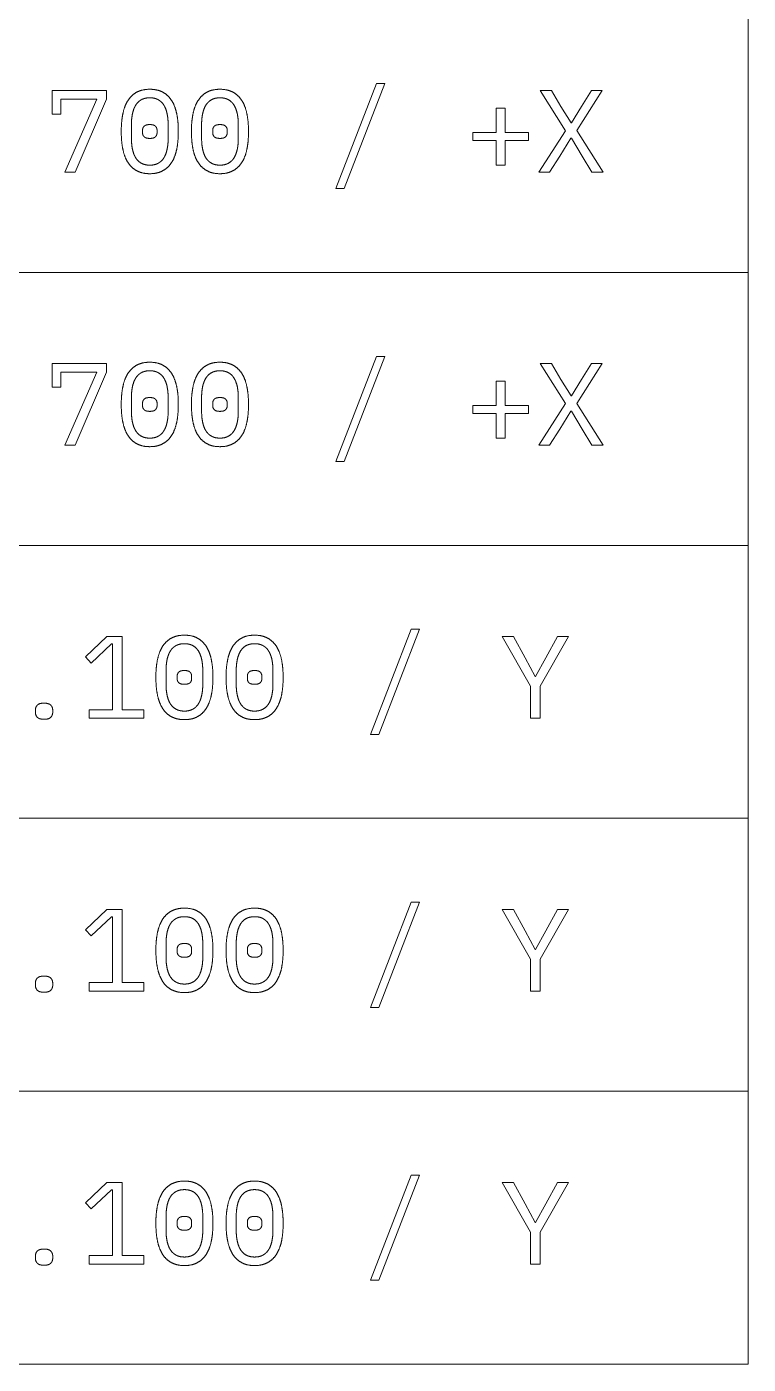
# Model space of a CAD drawing. Header units: millimetres. Extents: x 25 to 584, y 11 to 410.
# Drawn here: x 565.49 to 584, y 340 to 374.3 of the extents above; entities that cross this region are included whole.
import ezdxf

# ---------------------------------------------------------------- set-up
doc = ezdxf.new("R2010")
doc.units = ezdxf.units.MM
doc.layers.add('dims', color=7, linetype='Continuous', lineweight=5)

msp = doc.modelspace()

# ---------------------------------------------------------------- linework, layer by layer
at = {"layer": 'dims'}
for p, q in [((584, 340), (584, 410)), ((574.464, 372.847), (573.42, 370.153)), ((573.636, 370.153), (574.68, 372.847)), ((574.68, 372.847), (574.464, 372.847)), ((566.145, 372.661), (566.145, 372.055)), ((567.543, 372.661), (566.145, 372.661)), ((567.543, 372.439), (567.543, 372.661)), ((578.667, 372.661), (579.312, 371.635)), ((578.952, 372.661), (578.667, 372.661)), ((579.195, 372.256), (578.952, 372.661)), ((579.606, 371.638), (580.254, 372.661)), ((579.978, 372.661), (579.726, 372.256)), ((580.254, 372.661), (579.978, 372.661)), ((566.37, 372.445), (567.288, 372.445)), ((566.37, 372.055), (566.37, 372.445)), ((567.288, 372.445), (566.469, 370.567)), ((566.739, 370.567), (567.543, 372.439)), ((577.536, 372.211), (577.536, 371.584)), ((577.764, 372.211), (577.536, 372.211)), ((577.764, 371.584), (577.764, 372.211)), ((579.456, 371.833), (579.195, 372.256)), ((579.726, 372.256), (579.468, 371.833)), ((566.145, 372.055), (566.37, 372.055)), ((579.468, 371.833), (579.456, 371.833)), ((568.179, 371.443), (568.179, 371.785)), ((568.464, 371.647), (568.464, 371.581)), ((568.836, 371.581), (568.836, 371.647)), ((569.121, 371.785), (569.121, 371.443)), ((569.979, 371.443), (569.979, 371.785)), ((570.264, 371.647), (570.264, 371.581)), ((570.636, 371.581), (570.636, 371.647)), ((570.921, 371.785), (570.921, 371.443)), ((576.936, 371.584), (576.936, 371.38)), ((577.536, 371.584), (576.936, 371.584)), ((578.364, 371.584), (577.764, 371.584)), ((578.364, 371.38), (578.364, 371.584)), ((579.312, 371.635), (578.628, 370.567)), ((580.275, 370.567), (579.606, 371.638)), ((576.936, 371.38), (577.536, 371.38)), ((577.536, 371.38), (577.536, 370.753)), ((577.764, 371.38), (578.364, 371.38)), ((577.764, 370.753), (577.764, 371.38)), ((579.168, 370.984), (579.453, 371.44)), ((579.453, 371.44), (579.465, 371.44)), ((579.465, 371.44), (579.741, 370.984)), ((578.904, 370.567), (579.168, 370.984)), ((579.741, 370.984), (579.99, 370.567)), ((566.469, 370.567), (566.739, 370.567)), ((577.536, 370.753), (577.764, 370.753)), ((578.628, 370.567), (578.904, 370.567)), ((579.99, 370.567), (580.275, 370.567)), ((573.42, 370.153), (573.636, 370.153)), ((447.088, 368), (584, 368)), ((566.145, 365.661), (566.145, 365.055)), ((567.543, 365.661), (566.145, 365.661)), ((567.543, 365.439), (567.543, 365.661)), ((574.464, 365.847), (573.42, 363.153)), ((573.636, 363.153), (574.68, 365.847)), ((574.68, 365.847), (574.464, 365.847)), ((578.667, 365.661), (579.312, 364.635)), ((578.952, 365.661), (578.667, 365.661)), ((579.195, 365.256), (578.952, 365.661)), ((579.606, 364.638), (580.254, 365.661)), ((579.978, 365.661), (579.726, 365.256)), ((580.254, 365.661), (579.978, 365.661)), ((566.37, 365.445), (567.288, 365.445)), ((566.37, 365.055), (566.37, 365.445)), ((567.288, 365.445), (566.469, 363.567)), ((566.739, 363.567), (567.543, 365.439)), ((566.145, 365.055), (566.37, 365.055)), ((577.536, 365.211), (577.536, 364.584)), ((577.764, 365.211), (577.536, 365.211)), ((577.764, 364.584), (577.764, 365.211)), ((579.456, 364.833), (579.195, 365.256)), ((579.726, 365.256), (579.468, 364.833)), ((568.179, 364.443), (568.179, 364.785)), ((568.464, 364.647), (568.464, 364.581)), ((568.836, 364.581), (568.836, 364.647)), ((569.121, 364.785), (569.121, 364.443)), ((569.979, 364.443), (569.979, 364.785)), ((570.264, 364.647), (570.264, 364.581)), ((570.636, 364.581), (570.636, 364.647)), ((570.921, 364.785), (570.921, 364.443)), ((579.312, 364.635), (578.628, 363.567)), ((579.468, 364.833), (579.456, 364.833)), ((580.275, 363.567), (579.606, 364.638)), ((576.936, 364.584), (576.936, 364.38)), ((577.536, 364.584), (576.936, 364.584)), ((576.936, 364.38), (577.536, 364.38)), ((577.536, 364.38), (577.536, 363.753)), ((578.364, 364.584), (577.764, 364.584)), ((577.764, 364.38), (578.364, 364.38)), ((577.764, 363.753), (577.764, 364.38)), ((578.364, 364.38), (578.364, 364.584)), ((579.168, 363.984), (579.453, 364.44)), ((579.453, 364.44), (579.465, 364.44)), ((579.465, 364.44), (579.741, 363.984)), ((578.904, 363.567), (579.168, 363.984)), ((579.741, 363.984), (579.99, 363.567)), ((577.536, 363.753), (577.764, 363.753)), ((566.469, 363.567), (566.739, 363.567)), ((578.628, 363.567), (578.904, 363.567)), ((579.99, 363.567), (580.275, 363.567)), ((573.42, 363.153), (573.636, 363.153)), ((447.088, 361), (584, 361)), ((575.352, 358.847), (574.308, 356.153)), ((574.524, 356.153), (575.568, 358.847)), ((575.568, 358.847), (575.352, 358.847)), ((567.552, 358.661), (566.997, 358.142)), ((567.144, 357.983), (567.672, 358.475)), ((567.945, 358.661), (567.552, 358.661)), ((567.672, 358.475), (567.693, 358.475)), ((567.693, 358.475), (567.693, 356.786)), ((567.945, 356.786), (567.945, 358.661)), ((577.689, 358.661), (578.412, 357.389)), ((577.977, 358.661), (577.689, 358.661)), ((578.277, 358.115), (577.977, 358.661)), ((578.664, 357.389), (579.387, 358.661)), ((579.105, 358.661), (578.805, 358.115)), ((579.387, 358.661), (579.105, 358.661)), ((566.997, 358.142), (567.144, 357.983)), ((578.532, 357.638), (578.277, 358.115)), ((578.805, 358.115), (578.544, 357.638)), ((569.067, 357.443), (569.067, 357.785)), ((570.009, 357.785), (570.009, 357.443)), ((570.867, 357.443), (570.867, 357.785)), ((571.809, 357.785), (571.809, 357.443)), ((569.352, 357.647), (569.352, 357.581)), ((569.724, 357.581), (569.724, 357.647)), ((571.152, 357.647), (571.152, 357.581)), ((571.524, 357.581), (571.524, 357.647)), ((578.544, 357.638), (578.532, 357.638)), ((578.412, 357.389), (578.412, 356.567)), ((578.664, 356.567), (578.664, 357.389)), ((565.716, 356.774), (565.716, 356.72)), ((566.16, 356.72), (566.16, 356.774)), ((567.093, 356.786), (567.093, 356.567)), ((567.693, 356.786), (567.093, 356.786)), ((568.497, 356.786), (567.945, 356.786)), ((568.497, 356.567), (568.497, 356.786)), ((567.093, 356.567), (568.497, 356.567)), ((578.412, 356.567), (578.664, 356.567)), ((574.308, 356.153), (574.524, 356.153)), ((447.088, 354), (584, 354)), ((567.552, 351.661), (566.997, 351.142)), ((567.945, 351.661), (567.552, 351.661)), ((567.945, 349.786), (567.945, 351.661)), ((575.352, 351.847), (574.308, 349.153)), ((574.524, 349.153), (575.568, 351.847)), ((575.568, 351.847), (575.352, 351.847)), ((577.689, 351.661), (578.412, 350.389)), ((577.977, 351.661), (577.689, 351.661)), ((578.277, 351.115), (577.977, 351.661)), ((578.664, 350.389), (579.387, 351.661)), ((579.105, 351.661), (578.805, 351.115)), ((579.387, 351.661), (579.105, 351.661)), ((567.144, 350.983), (567.672, 351.475)), ((567.672, 351.475), (567.693, 351.475)), ((567.693, 351.475), (567.693, 349.786)), ((566.997, 351.142), (567.144, 350.983)), ((578.532, 350.638), (578.277, 351.115)), ((578.805, 351.115), (578.544, 350.638)), ((569.067, 350.443), (569.067, 350.785)), ((569.352, 350.647), (569.352, 350.581)), ((569.724, 350.581), (569.724, 350.647)), ((570.009, 350.785), (570.009, 350.443)), ((570.867, 350.443), (570.867, 350.785)), ((571.152, 350.647), (571.152, 350.581)), ((571.524, 350.581), (571.524, 350.647)), ((571.809, 350.785), (571.809, 350.443)), ((578.544, 350.638), (578.532, 350.638)), ((578.412, 350.389), (578.412, 349.567)), ((578.664, 349.567), (578.664, 350.389)), ((565.716, 349.774), (565.716, 349.72)), ((566.16, 349.72), (566.16, 349.774)), ((567.093, 349.786), (567.093, 349.567)), ((567.693, 349.786), (567.093, 349.786)), ((567.093, 349.567), (568.497, 349.567)), ((568.497, 349.786), (567.945, 349.786)), ((568.497, 349.567), (568.497, 349.786)), ((578.412, 349.567), (578.664, 349.567)), ((574.308, 349.153), (574.524, 349.153)), ((447.088, 347), (584, 347)), ((575.352, 344.847), (574.308, 342.153)), ((574.524, 342.153), (575.568, 344.847)), ((575.568, 344.847), (575.352, 344.847)), ((567.552, 344.661), (566.997, 344.142)), ((567.144, 343.983), (567.672, 344.475)), ((567.945, 344.661), (567.552, 344.661)), ((567.672, 344.475), (567.693, 344.475)), ((567.693, 344.475), (567.693, 342.786)), ((567.945, 342.786), (567.945, 344.661)), ((577.689, 344.661), (578.412, 343.389)), ((577.977, 344.661), (577.689, 344.661)), ((578.277, 344.115), (577.977, 344.661)), ((578.664, 343.389), (579.387, 344.661)), ((579.105, 344.661), (578.805, 344.115)), ((579.387, 344.661), (579.105, 344.661)), ((566.997, 344.142), (567.144, 343.983)), ((578.532, 343.638), (578.277, 344.115)), ((578.805, 344.115), (578.544, 343.638)), ((569.067, 343.443), (569.067, 343.785)), ((570.009, 343.785), (570.009, 343.443)), ((570.867, 343.443), (570.867, 343.785)), ((571.809, 343.785), (571.809, 343.443)), ((569.352, 343.647), (569.352, 343.581)), ((569.724, 343.581), (569.724, 343.647)), ((571.152, 343.647), (571.152, 343.581)), ((571.524, 343.581), (571.524, 343.647)), ((578.412, 343.389), (578.412, 342.567)), ((578.544, 343.638), (578.532, 343.638)), ((578.664, 342.567), (578.664, 343.389)), ((565.716, 342.774), (565.716, 342.72)), ((566.16, 342.72), (566.16, 342.774)), ((567.093, 342.786), (567.093, 342.567)), ((567.693, 342.786), (567.093, 342.786)), ((568.497, 342.786), (567.945, 342.786)), ((568.497, 342.567), (568.497, 342.786)), ((567.093, 342.567), (568.497, 342.567)), ((578.412, 342.567), (578.664, 342.567)), ((574.308, 342.153), (574.524, 342.153)), ((447.088, 340), (584, 340))]:
    msp.add_line(p, q, dxfattribs=at)
for points in [[(568.092, 372.412), (568.182, 372.55), (568.32, 372.624)], [(568.32, 372.624), (568.458, 372.697), (568.65, 372.697)], [(568.65, 372.697), (568.842, 372.697), (568.98, 372.624)], [(568.98, 372.624), (569.118, 372.55), (569.208, 372.412)], [(569.892, 372.412), (569.982, 372.55), (570.12, 372.624)], [(570.12, 372.624), (570.258, 372.697), (570.45, 372.697)], [(570.45, 372.697), (570.642, 372.697), (570.78, 372.624)], [(570.78, 372.624), (570.918, 372.55), (571.008, 372.412)], [(567.96, 372.072), (568.002, 372.274), (568.092, 372.412)], [(568.289, 372.289), (568.233, 372.199), (568.206, 372.07)], [(568.434, 372.429), (568.344, 372.379), (568.289, 372.289)], [(568.65, 372.478), (568.524, 372.478), (568.434, 372.429)], [(568.866, 372.429), (568.776, 372.478), (568.65, 372.478)], [(569.011, 372.289), (568.956, 372.379), (568.866, 372.429)], [(569.094, 372.07), (569.067, 372.199), (569.011, 372.289)], [(569.208, 372.412), (569.298, 372.274), (569.34, 372.072)], [(569.76, 372.072), (569.802, 372.274), (569.892, 372.412)], [(570.089, 372.289), (570.033, 372.199), (570.006, 372.07)], [(570.234, 372.429), (570.144, 372.379), (570.089, 372.289)], [(570.45, 372.478), (570.324, 372.478), (570.234, 372.429)], [(570.666, 372.429), (570.576, 372.478), (570.45, 372.478)], [(570.811, 372.289), (570.756, 372.379), (570.666, 372.429)], [(570.894, 372.07), (570.867, 372.199), (570.811, 372.289)], [(571.008, 372.412), (571.098, 372.274), (571.14, 372.072)], [(567.918, 371.614), (567.918, 371.869), (567.96, 372.072)], [(568.206, 372.07), (568.179, 371.941), (568.179, 371.785)], [(569.121, 371.785), (569.121, 371.941), (569.094, 372.07)], [(569.34, 372.072), (569.382, 371.869), (569.382, 371.614)], [(569.718, 371.614), (569.718, 371.869), (569.76, 372.072)], [(570.006, 372.07), (569.979, 371.941), (569.979, 371.785)], [(570.921, 371.785), (570.921, 371.941), (570.894, 372.07)], [(571.14, 372.072), (571.182, 371.869), (571.182, 371.614)], [(567.96, 371.155), (567.918, 371.356), (567.918, 371.614)], [(568.464, 371.647), (568.464, 371.707), (568.505, 371.749)], [(568.505, 371.479), (568.464, 371.521), (568.464, 371.581)], [(568.505, 371.749), (568.545, 371.791), (568.65, 371.791)], [(568.65, 371.437), (568.545, 371.437), (568.505, 371.479)], [(568.65, 371.791), (568.755, 371.791), (568.795, 371.749)], [(568.795, 371.479), (568.755, 371.437), (568.65, 371.437)], [(568.795, 371.749), (568.836, 371.707), (568.836, 371.647)], [(568.836, 371.581), (568.836, 371.521), (568.795, 371.479)], [(569.382, 371.614), (569.382, 371.356), (569.34, 371.155)], [(569.76, 371.155), (569.718, 371.356), (569.718, 371.614)], [(570.264, 371.647), (570.264, 371.707), (570.305, 371.749)], [(570.305, 371.479), (570.264, 371.521), (570.264, 371.581)], [(570.305, 371.749), (570.345, 371.791), (570.45, 371.791)], [(570.45, 371.437), (570.345, 371.437), (570.305, 371.479)], [(570.45, 371.791), (570.555, 371.791), (570.595, 371.749)], [(570.595, 371.479), (570.555, 371.437), (570.45, 371.437)], [(570.595, 371.749), (570.636, 371.707), (570.636, 371.647)], [(570.636, 371.581), (570.636, 371.521), (570.595, 371.479)], [(571.182, 371.614), (571.182, 371.356), (571.14, 371.155)], [(568.092, 370.816), (568.002, 370.954), (567.96, 371.155)], [(568.179, 371.443), (568.179, 371.284), (568.206, 371.157)], [(568.206, 371.157), (568.233, 371.029), (568.289, 370.939)], [(569.011, 370.939), (569.067, 371.029), (569.094, 371.157)], [(569.094, 371.157), (569.121, 371.284), (569.121, 371.443)], [(569.34, 371.155), (569.298, 370.954), (569.208, 370.816)], [(569.892, 370.816), (569.802, 370.954), (569.76, 371.155)], [(569.979, 371.443), (569.979, 371.284), (570.006, 371.157)], [(570.006, 371.157), (570.033, 371.029), (570.089, 370.939)], [(570.811, 370.939), (570.867, 371.029), (570.894, 371.157)], [(570.894, 371.157), (570.921, 371.284), (570.921, 371.443)], [(571.14, 371.155), (571.098, 370.954), (571.008, 370.816)], [(568.32, 370.605), (568.182, 370.678), (568.092, 370.816)], [(568.289, 370.939), (568.344, 370.849), (568.434, 370.8)], [(568.434, 370.8), (568.524, 370.75), (568.65, 370.75)], [(568.65, 370.75), (568.776, 370.75), (568.866, 370.8)], [(568.866, 370.8), (568.956, 370.849), (569.011, 370.939)], [(569.208, 370.816), (569.118, 370.678), (568.98, 370.605)], [(570.12, 370.605), (569.982, 370.678), (569.892, 370.816)], [(570.089, 370.939), (570.144, 370.849), (570.234, 370.8)], [(570.234, 370.8), (570.324, 370.75), (570.45, 370.75)], [(570.45, 370.75), (570.576, 370.75), (570.666, 370.8)], [(570.666, 370.8), (570.756, 370.849), (570.811, 370.939)], [(571.008, 370.816), (570.918, 370.678), (570.78, 370.605)], [(568.65, 370.531), (568.458, 370.531), (568.32, 370.605)], [(568.98, 370.605), (568.842, 370.531), (568.65, 370.531)], [(570.45, 370.531), (570.258, 370.531), (570.12, 370.605)], [(570.78, 370.605), (570.642, 370.531), (570.45, 370.531)], [(568.32, 365.624), (568.458, 365.697), (568.65, 365.697)], [(568.65, 365.697), (568.842, 365.697), (568.98, 365.624)], [(570.12, 365.624), (570.258, 365.697), (570.45, 365.697)], [(570.45, 365.697), (570.642, 365.697), (570.78, 365.624)], [(567.96, 365.072), (568.002, 365.274), (568.092, 365.412)], [(568.092, 365.412), (568.182, 365.55), (568.32, 365.624)], [(568.434, 365.429), (568.344, 365.379), (568.289, 365.289)], [(568.65, 365.478), (568.524, 365.478), (568.434, 365.429)], [(568.866, 365.429), (568.776, 365.478), (568.65, 365.478)], [(569.011, 365.289), (568.956, 365.379), (568.866, 365.429)], [(568.98, 365.624), (569.118, 365.55), (569.208, 365.412)], [(569.208, 365.412), (569.298, 365.274), (569.34, 365.072)], [(569.76, 365.072), (569.802, 365.274), (569.892, 365.412)], [(569.892, 365.412), (569.982, 365.55), (570.12, 365.624)], [(570.234, 365.429), (570.144, 365.379), (570.089, 365.289)], [(570.45, 365.478), (570.324, 365.478), (570.234, 365.429)], [(570.666, 365.429), (570.576, 365.478), (570.45, 365.478)], [(570.811, 365.289), (570.756, 365.379), (570.666, 365.429)], [(570.78, 365.624), (570.918, 365.55), (571.008, 365.412)], [(571.008, 365.412), (571.098, 365.274), (571.14, 365.072)], [(567.918, 364.614), (567.918, 364.869), (567.96, 365.072)], [(568.206, 365.07), (568.179, 364.941), (568.179, 364.785)], [(568.289, 365.289), (568.233, 365.199), (568.206, 365.07)], [(569.094, 365.07), (569.067, 365.199), (569.011, 365.289)], [(569.121, 364.785), (569.121, 364.941), (569.094, 365.07)], [(569.34, 365.072), (569.382, 364.869), (569.382, 364.614)], [(569.718, 364.614), (569.718, 364.869), (569.76, 365.072)], [(570.006, 365.07), (569.979, 364.941), (569.979, 364.785)], [(570.089, 365.289), (570.033, 365.199), (570.006, 365.07)], [(570.894, 365.07), (570.867, 365.199), (570.811, 365.289)], [(570.921, 364.785), (570.921, 364.941), (570.894, 365.07)], [(571.14, 365.072), (571.182, 364.869), (571.182, 364.614)], [(567.96, 364.155), (567.918, 364.356), (567.918, 364.614)], [(568.464, 364.647), (568.464, 364.707), (568.505, 364.749)], [(568.505, 364.749), (568.545, 364.791), (568.65, 364.791)], [(568.65, 364.791), (568.755, 364.791), (568.795, 364.749)], [(568.795, 364.749), (568.836, 364.707), (568.836, 364.647)], [(569.382, 364.614), (569.382, 364.356), (569.34, 364.155)], [(569.76, 364.155), (569.718, 364.356), (569.718, 364.614)], [(570.264, 364.647), (570.264, 364.707), (570.305, 364.749)], [(570.305, 364.749), (570.345, 364.791), (570.45, 364.791)], [(570.45, 364.791), (570.555, 364.791), (570.595, 364.749)], [(570.595, 364.749), (570.636, 364.707), (570.636, 364.647)], [(571.182, 364.614), (571.182, 364.356), (571.14, 364.155)], [(568.179, 364.443), (568.179, 364.284), (568.206, 364.157)], [(568.505, 364.479), (568.464, 364.521), (568.464, 364.581)], [(568.65, 364.437), (568.545, 364.437), (568.505, 364.479)], [(568.795, 364.479), (568.755, 364.437), (568.65, 364.437)], [(568.836, 364.581), (568.836, 364.521), (568.795, 364.479)], [(569.094, 364.157), (569.121, 364.284), (569.121, 364.443)], [(569.979, 364.443), (569.979, 364.284), (570.006, 364.157)], [(570.305, 364.479), (570.264, 364.521), (570.264, 364.581)], [(570.45, 364.437), (570.345, 364.437), (570.305, 364.479)], [(570.595, 364.479), (570.555, 364.437), (570.45, 364.437)], [(570.636, 364.581), (570.636, 364.521), (570.595, 364.479)], [(570.894, 364.157), (570.921, 364.284), (570.921, 364.443)], [(568.092, 363.816), (568.002, 363.954), (567.96, 364.155)], [(568.206, 364.157), (568.233, 364.029), (568.289, 363.939)], [(568.289, 363.939), (568.344, 363.849), (568.434, 363.8)], [(568.866, 363.8), (568.956, 363.849), (569.011, 363.939)], [(569.011, 363.939), (569.067, 364.029), (569.094, 364.157)], [(569.34, 364.155), (569.298, 363.954), (569.208, 363.816)], [(569.892, 363.816), (569.802, 363.954), (569.76, 364.155)], [(570.006, 364.157), (570.033, 364.029), (570.089, 363.939)], [(570.089, 363.939), (570.144, 363.849), (570.234, 363.8)], [(570.666, 363.8), (570.756, 363.849), (570.811, 363.939)], [(570.811, 363.939), (570.867, 364.029), (570.894, 364.157)], [(571.14, 364.155), (571.098, 363.954), (571.008, 363.816)], [(568.32, 363.605), (568.182, 363.678), (568.092, 363.816)], [(568.65, 363.531), (568.458, 363.531), (568.32, 363.605)], [(568.434, 363.8), (568.524, 363.75), (568.65, 363.75)], [(568.65, 363.75), (568.776, 363.75), (568.866, 363.8)], [(568.98, 363.605), (568.842, 363.531), (568.65, 363.531)], [(569.208, 363.816), (569.118, 363.678), (568.98, 363.605)], [(570.12, 363.605), (569.982, 363.678), (569.892, 363.816)], [(570.45, 363.531), (570.258, 363.531), (570.12, 363.605)], [(570.234, 363.8), (570.324, 363.75), (570.45, 363.75)], [(570.45, 363.75), (570.576, 363.75), (570.666, 363.8)], [(570.78, 363.605), (570.642, 363.531), (570.45, 363.531)], [(571.008, 363.816), (570.918, 363.678), (570.78, 363.605)], [(568.98, 358.412), (569.07, 358.55), (569.208, 358.624)], [(569.208, 358.624), (569.346, 358.697), (569.538, 358.697)], [(569.538, 358.478), (569.412, 358.478), (569.322, 358.429)], [(569.538, 358.697), (569.73, 358.697), (569.868, 358.624)], [(569.754, 358.429), (569.664, 358.478), (569.538, 358.478)], [(569.868, 358.624), (570.006, 358.55), (570.096, 358.412)], [(570.78, 358.412), (570.87, 358.55), (571.008, 358.624)], [(571.008, 358.624), (571.146, 358.697), (571.338, 358.697)], [(571.338, 358.478), (571.212, 358.478), (571.122, 358.429)], [(571.338, 358.697), (571.53, 358.697), (571.668, 358.624)], [(571.554, 358.429), (571.464, 358.478), (571.338, 358.478)], [(571.668, 358.624), (571.806, 358.55), (571.896, 358.412)], [(568.848, 358.072), (568.89, 358.274), (568.98, 358.412)], [(569.176, 358.289), (569.121, 358.199), (569.094, 358.07)], [(569.322, 358.429), (569.232, 358.379), (569.176, 358.289)], [(569.899, 358.289), (569.844, 358.379), (569.754, 358.429)], [(569.982, 358.07), (569.955, 358.199), (569.899, 358.289)], [(570.096, 358.412), (570.186, 358.274), (570.228, 358.072)], [(570.648, 358.072), (570.69, 358.274), (570.78, 358.412)], [(570.976, 358.289), (570.921, 358.199), (570.894, 358.07)], [(571.122, 358.429), (571.032, 358.379), (570.976, 358.289)], [(571.699, 358.289), (571.644, 358.379), (571.554, 358.429)], [(571.782, 358.07), (571.755, 358.199), (571.699, 358.289)], [(571.896, 358.412), (571.986, 358.274), (572.028, 358.072)], [(568.806, 357.614), (568.806, 357.869), (568.848, 358.072)], [(569.094, 358.07), (569.067, 357.941), (569.067, 357.785)], [(569.352, 357.647), (569.352, 357.707), (569.393, 357.749)], [(569.393, 357.749), (569.433, 357.791), (569.538, 357.791)], [(569.538, 357.791), (569.643, 357.791), (569.683, 357.749)], [(569.683, 357.749), (569.724, 357.707), (569.724, 357.647)], [(570.009, 357.785), (570.009, 357.941), (569.982, 358.07)], [(570.228, 358.072), (570.27, 357.869), (570.27, 357.614)], [(570.606, 357.614), (570.606, 357.869), (570.648, 358.072)], [(570.894, 358.07), (570.867, 357.941), (570.867, 357.785)], [(571.152, 357.647), (571.152, 357.707), (571.193, 357.749)], [(571.193, 357.749), (571.233, 357.791), (571.338, 357.791)], [(571.338, 357.791), (571.443, 357.791), (571.483, 357.749)], [(571.483, 357.749), (571.524, 357.707), (571.524, 357.647)], [(571.809, 357.785), (571.809, 357.941), (571.782, 358.07)], [(572.028, 358.072), (572.07, 357.869), (572.07, 357.614)], [(568.848, 357.155), (568.806, 357.356), (568.806, 357.614)], [(569.067, 357.443), (569.067, 357.284), (569.094, 357.157)], [(569.393, 357.479), (569.352, 357.521), (569.352, 357.581)], [(569.538, 357.437), (569.433, 357.437), (569.393, 357.479)], [(569.683, 357.479), (569.643, 357.437), (569.538, 357.437)], [(569.724, 357.581), (569.724, 357.521), (569.683, 357.479)], [(569.982, 357.157), (570.009, 357.284), (570.009, 357.443)], [(570.27, 357.614), (570.27, 357.356), (570.228, 357.155)], [(570.648, 357.155), (570.606, 357.356), (570.606, 357.614)], [(570.867, 357.443), (570.867, 357.284), (570.894, 357.157)], [(571.193, 357.479), (571.152, 357.521), (571.152, 357.581)], [(571.338, 357.437), (571.233, 357.437), (571.193, 357.479)], [(571.483, 357.479), (571.443, 357.437), (571.338, 357.437)], [(571.524, 357.581), (571.524, 357.521), (571.483, 357.479)], [(571.782, 357.157), (571.809, 357.284), (571.809, 357.443)], [(572.07, 357.614), (572.07, 357.356), (572.028, 357.155)], [(568.98, 356.816), (568.89, 356.954), (568.848, 357.155)], [(569.094, 357.157), (569.121, 357.029), (569.176, 356.939)], [(569.899, 356.939), (569.955, 357.029), (569.982, 357.157)], [(570.228, 357.155), (570.186, 356.954), (570.096, 356.816)], [(570.78, 356.816), (570.69, 356.954), (570.648, 357.155)], [(570.894, 357.157), (570.921, 357.029), (570.976, 356.939)], [(571.699, 356.939), (571.755, 357.029), (571.782, 357.157)], [(572.028, 357.155), (571.986, 356.954), (571.896, 356.816)], [(565.716, 356.774), (565.716, 356.852), (565.765, 356.903)], [(565.765, 356.903), (565.815, 356.954), (565.938, 356.954)], [(565.938, 356.954), (566.061, 356.954), (566.11, 356.903)], [(566.11, 356.903), (566.16, 356.852), (566.16, 356.774)], [(569.208, 356.605), (569.07, 356.678), (568.98, 356.816)], [(569.176, 356.939), (569.232, 356.849), (569.322, 356.8)], [(569.322, 356.8), (569.412, 356.75), (569.538, 356.75)], [(569.538, 356.75), (569.664, 356.75), (569.754, 356.8)], [(569.754, 356.8), (569.844, 356.849), (569.899, 356.939)], [(570.096, 356.816), (570.006, 356.678), (569.868, 356.605)], [(571.008, 356.605), (570.87, 356.678), (570.78, 356.816)], [(570.976, 356.939), (571.032, 356.849), (571.122, 356.8)], [(571.122, 356.8), (571.212, 356.75), (571.338, 356.75)], [(571.338, 356.75), (571.464, 356.75), (571.554, 356.8)], [(571.554, 356.8), (571.644, 356.849), (571.699, 356.939)], [(571.896, 356.816), (571.806, 356.678), (571.668, 356.605)], [(565.765, 356.591), (565.716, 356.642), (565.716, 356.72)], [(565.938, 356.54), (565.815, 356.54), (565.765, 356.591)], [(566.11, 356.591), (566.061, 356.54), (565.938, 356.54)], [(566.16, 356.72), (566.16, 356.642), (566.11, 356.591)], [(569.538, 356.531), (569.346, 356.531), (569.208, 356.605)], [(569.868, 356.605), (569.73, 356.531), (569.538, 356.531)], [(571.338, 356.531), (571.146, 356.531), (571.008, 356.605)], [(571.668, 356.605), (571.53, 356.531), (571.338, 356.531)], [(568.98, 351.412), (569.07, 351.55), (569.208, 351.624)], [(569.208, 351.624), (569.346, 351.697), (569.538, 351.697)], [(569.538, 351.697), (569.73, 351.697), (569.868, 351.624)], [(569.868, 351.624), (570.006, 351.55), (570.096, 351.412)], [(570.78, 351.412), (570.87, 351.55), (571.008, 351.624)], [(571.008, 351.624), (571.146, 351.697), (571.338, 351.697)], [(571.338, 351.697), (571.53, 351.697), (571.668, 351.624)], [(571.668, 351.624), (571.806, 351.55), (571.896, 351.412)], [(568.848, 351.072), (568.89, 351.274), (568.98, 351.412)], [(569.176, 351.289), (569.121, 351.199), (569.094, 351.07)], [(569.322, 351.429), (569.232, 351.379), (569.176, 351.289)], [(569.538, 351.478), (569.412, 351.478), (569.322, 351.429)], [(569.754, 351.429), (569.664, 351.478), (569.538, 351.478)], [(569.899, 351.289), (569.844, 351.379), (569.754, 351.429)], [(569.982, 351.07), (569.955, 351.199), (569.899, 351.289)], [(570.096, 351.412), (570.186, 351.274), (570.228, 351.072)], [(570.648, 351.072), (570.69, 351.274), (570.78, 351.412)], [(570.976, 351.289), (570.921, 351.199), (570.894, 351.07)], [(571.122, 351.429), (571.032, 351.379), (570.976, 351.289)], [(571.338, 351.478), (571.212, 351.478), (571.122, 351.429)], [(571.554, 351.429), (571.464, 351.478), (571.338, 351.478)], [(571.699, 351.289), (571.644, 351.379), (571.554, 351.429)], [(571.782, 351.07), (571.755, 351.199), (571.699, 351.289)], [(571.896, 351.412), (571.986, 351.274), (572.028, 351.072)], [(568.806, 350.614), (568.806, 350.869), (568.848, 351.072)], [(569.094, 351.07), (569.067, 350.941), (569.067, 350.785)], [(570.009, 350.785), (570.009, 350.941), (569.982, 351.07)], [(570.228, 351.072), (570.27, 350.869), (570.27, 350.614)], [(570.606, 350.614), (570.606, 350.869), (570.648, 351.072)], [(570.894, 351.07), (570.867, 350.941), (570.867, 350.785)], [(571.809, 350.785), (571.809, 350.941), (571.782, 351.07)], [(572.028, 351.072), (572.07, 350.869), (572.07, 350.614)], [(568.848, 350.155), (568.806, 350.356), (568.806, 350.614)], [(569.352, 350.647), (569.352, 350.707), (569.393, 350.749)], [(569.393, 350.479), (569.352, 350.521), (569.352, 350.581)], [(569.393, 350.749), (569.433, 350.791), (569.538, 350.791)], [(569.538, 350.791), (569.643, 350.791), (569.683, 350.749)], [(569.683, 350.749), (569.724, 350.707), (569.724, 350.647)], [(569.724, 350.581), (569.724, 350.521), (569.683, 350.479)], [(570.27, 350.614), (570.27, 350.356), (570.228, 350.155)], [(570.648, 350.155), (570.606, 350.356), (570.606, 350.614)], [(571.152, 350.647), (571.152, 350.707), (571.193, 350.749)], [(571.193, 350.479), (571.152, 350.521), (571.152, 350.581)], [(571.193, 350.749), (571.233, 350.791), (571.338, 350.791)], [(571.338, 350.791), (571.443, 350.791), (571.483, 350.749)], [(571.483, 350.749), (571.524, 350.707), (571.524, 350.647)], [(571.524, 350.581), (571.524, 350.521), (571.483, 350.479)], [(572.07, 350.614), (572.07, 350.356), (572.028, 350.155)], [(569.067, 350.443), (569.067, 350.284), (569.094, 350.157)], [(569.538, 350.437), (569.433, 350.437), (569.393, 350.479)], [(569.683, 350.479), (569.643, 350.437), (569.538, 350.437)], [(569.982, 350.157), (570.009, 350.284), (570.009, 350.443)], [(570.867, 350.443), (570.867, 350.284), (570.894, 350.157)], [(571.338, 350.437), (571.233, 350.437), (571.193, 350.479)], [(571.483, 350.479), (571.443, 350.437), (571.338, 350.437)], [(571.782, 350.157), (571.809, 350.284), (571.809, 350.443)], [(565.716, 349.774), (565.716, 349.852), (565.765, 349.903)], [(565.765, 349.903), (565.815, 349.954), (565.938, 349.954)], [(565.938, 349.954), (566.061, 349.954), (566.11, 349.903)], [(566.11, 349.903), (566.16, 349.852), (566.16, 349.774)], [(568.98, 349.816), (568.89, 349.954), (568.848, 350.155)], [(569.094, 350.157), (569.121, 350.029), (569.176, 349.939)], [(569.176, 349.939), (569.232, 349.849), (569.322, 349.8)], [(569.754, 349.8), (569.844, 349.849), (569.899, 349.939)], [(569.899, 349.939), (569.955, 350.029), (569.982, 350.157)], [(570.228, 350.155), (570.186, 349.954), (570.096, 349.816)], [(570.78, 349.816), (570.69, 349.954), (570.648, 350.155)], [(570.894, 350.157), (570.921, 350.029), (570.976, 349.939)], [(570.976, 349.939), (571.032, 349.849), (571.122, 349.8)], [(571.554, 349.8), (571.644, 349.849), (571.699, 349.939)], [(571.699, 349.939), (571.755, 350.029), (571.782, 350.157)], [(572.028, 350.155), (571.986, 349.954), (571.896, 349.816)], [(565.765, 349.591), (565.716, 349.642), (565.716, 349.72)], [(565.938, 349.54), (565.815, 349.54), (565.765, 349.591)], [(566.11, 349.591), (566.061, 349.54), (565.938, 349.54)], [(566.16, 349.72), (566.16, 349.642), (566.11, 349.591)], [(569.208, 349.605), (569.07, 349.678), (568.98, 349.816)], [(569.538, 349.531), (569.346, 349.531), (569.208, 349.605)], [(569.322, 349.8), (569.412, 349.75), (569.538, 349.75)], [(569.538, 349.75), (569.664, 349.75), (569.754, 349.8)], [(569.868, 349.605), (569.73, 349.531), (569.538, 349.531)], [(570.096, 349.816), (570.006, 349.678), (569.868, 349.605)], [(571.008, 349.605), (570.87, 349.678), (570.78, 349.816)], [(571.338, 349.531), (571.146, 349.531), (571.008, 349.605)], [(571.122, 349.8), (571.212, 349.75), (571.338, 349.75)], [(571.338, 349.75), (571.464, 349.75), (571.554, 349.8)], [(571.668, 349.605), (571.53, 349.531), (571.338, 349.531)], [(571.896, 349.816), (571.806, 349.678), (571.668, 349.605)], [(568.848, 344.072), (568.89, 344.274), (568.98, 344.412)], [(568.98, 344.412), (569.07, 344.55), (569.208, 344.624)], [(569.322, 344.429), (569.232, 344.379), (569.176, 344.289)], [(569.208, 344.624), (569.346, 344.697), (569.538, 344.697)], [(569.538, 344.478), (569.412, 344.478), (569.322, 344.429)], [(569.538, 344.697), (569.73, 344.697), (569.868, 344.624)], [(569.754, 344.429), (569.664, 344.478), (569.538, 344.478)], [(569.899, 344.289), (569.844, 344.379), (569.754, 344.429)], [(569.868, 344.624), (570.006, 344.55), (570.096, 344.412)], [(570.096, 344.412), (570.186, 344.274), (570.228, 344.072)], [(570.648, 344.072), (570.69, 344.274), (570.78, 344.412)], [(570.78, 344.412), (570.87, 344.55), (571.008, 344.624)], [(571.122, 344.429), (571.032, 344.379), (570.976, 344.289)], [(571.008, 344.624), (571.146, 344.697), (571.338, 344.697)], [(571.338, 344.478), (571.212, 344.478), (571.122, 344.429)], [(571.338, 344.697), (571.53, 344.697), (571.668, 344.624)], [(571.554, 344.429), (571.464, 344.478), (571.338, 344.478)], [(571.699, 344.289), (571.644, 344.379), (571.554, 344.429)], [(571.668, 344.624), (571.806, 344.55), (571.896, 344.412)], [(571.896, 344.412), (571.986, 344.274), (572.028, 344.072)], [(568.806, 343.614), (568.806, 343.869), (568.848, 344.072)], [(569.094, 344.07), (569.067, 343.941), (569.067, 343.785)], [(569.176, 344.289), (569.121, 344.199), (569.094, 344.07)], [(569.982, 344.07), (569.955, 344.199), (569.899, 344.289)], [(570.009, 343.785), (570.009, 343.941), (569.982, 344.07)], [(570.228, 344.072), (570.27, 343.869), (570.27, 343.614)], [(570.606, 343.614), (570.606, 343.869), (570.648, 344.072)], [(570.894, 344.07), (570.867, 343.941), (570.867, 343.785)], [(570.976, 344.289), (570.921, 344.199), (570.894, 344.07)], [(571.782, 344.07), (571.755, 344.199), (571.699, 344.289)], [(571.809, 343.785), (571.809, 343.941), (571.782, 344.07)], [(572.028, 344.072), (572.07, 343.869), (572.07, 343.614)], [(569.352, 343.647), (569.352, 343.707), (569.393, 343.749)], [(569.393, 343.749), (569.433, 343.791), (569.538, 343.791)], [(569.538, 343.791), (569.643, 343.791), (569.683, 343.749)], [(569.683, 343.749), (569.724, 343.707), (569.724, 343.647)], [(571.152, 343.647), (571.152, 343.707), (571.193, 343.749)], [(571.193, 343.749), (571.233, 343.791), (571.338, 343.791)], [(571.338, 343.791), (571.443, 343.791), (571.483, 343.749)], [(571.483, 343.749), (571.524, 343.707), (571.524, 343.647)], [(568.848, 343.155), (568.806, 343.356), (568.806, 343.614)], [(569.067, 343.443), (569.067, 343.284), (569.094, 343.157)], [(569.393, 343.479), (569.352, 343.521), (569.352, 343.581)], [(569.538, 343.437), (569.433, 343.437), (569.393, 343.479)], [(569.683, 343.479), (569.643, 343.437), (569.538, 343.437)], [(569.724, 343.581), (569.724, 343.521), (569.683, 343.479)], [(569.982, 343.157), (570.009, 343.284), (570.009, 343.443)], [(570.27, 343.614), (570.27, 343.356), (570.228, 343.155)], [(570.648, 343.155), (570.606, 343.356), (570.606, 343.614)], [(570.867, 343.443), (570.867, 343.284), (570.894, 343.157)], [(571.193, 343.479), (571.152, 343.521), (571.152, 343.581)], [(571.338, 343.437), (571.233, 343.437), (571.193, 343.479)], [(571.483, 343.479), (571.443, 343.437), (571.338, 343.437)], [(571.524, 343.581), (571.524, 343.521), (571.483, 343.479)], [(571.782, 343.157), (571.809, 343.284), (571.809, 343.443)], [(572.07, 343.614), (572.07, 343.356), (572.028, 343.155)], [(568.98, 342.816), (568.89, 342.954), (568.848, 343.155)], [(569.094, 343.157), (569.121, 343.029), (569.176, 342.939)], [(569.899, 342.939), (569.955, 343.029), (569.982, 343.157)], [(570.228, 343.155), (570.186, 342.954), (570.096, 342.816)], [(570.78, 342.816), (570.69, 342.954), (570.648, 343.155)], [(570.894, 343.157), (570.921, 343.029), (570.976, 342.939)], [(571.699, 342.939), (571.755, 343.029), (571.782, 343.157)], [(572.028, 343.155), (571.986, 342.954), (571.896, 342.816)], [(565.716, 342.774), (565.716, 342.852), (565.765, 342.903)], [(565.765, 342.591), (565.716, 342.642), (565.716, 342.72)], [(565.765, 342.903), (565.815, 342.954), (565.938, 342.954)], [(565.938, 342.954), (566.061, 342.954), (566.11, 342.903)], [(566.11, 342.903), (566.16, 342.852), (566.16, 342.774)], [(566.16, 342.72), (566.16, 342.642), (566.11, 342.591)], [(569.208, 342.605), (569.07, 342.678), (568.98, 342.816)], [(569.176, 342.939), (569.232, 342.849), (569.322, 342.8)], [(569.322, 342.8), (569.412, 342.75), (569.538, 342.75)], [(569.538, 342.75), (569.664, 342.75), (569.754, 342.8)], [(569.754, 342.8), (569.844, 342.849), (569.899, 342.939)], [(570.096, 342.816), (570.006, 342.678), (569.868, 342.605)], [(571.008, 342.605), (570.87, 342.678), (570.78, 342.816)], [(570.976, 342.939), (571.032, 342.849), (571.122, 342.8)], [(571.122, 342.8), (571.212, 342.75), (571.338, 342.75)], [(571.338, 342.75), (571.464, 342.75), (571.554, 342.8)], [(571.554, 342.8), (571.644, 342.849), (571.699, 342.939)], [(571.896, 342.816), (571.806, 342.678), (571.668, 342.605)], [(565.938, 342.54), (565.815, 342.54), (565.765, 342.591)], [(566.11, 342.591), (566.061, 342.54), (565.938, 342.54)], [(569.538, 342.531), (569.346, 342.531), (569.208, 342.605)], [(569.868, 342.605), (569.73, 342.531), (569.538, 342.531)], [(571.338, 342.531), (571.146, 342.531), (571.008, 342.605)], [(571.668, 342.605), (571.53, 342.531), (571.338, 342.531)]]:
    msp.add_open_spline(points, degree=2, dxfattribs=at)

doc.saveas('drawing.dxf')
